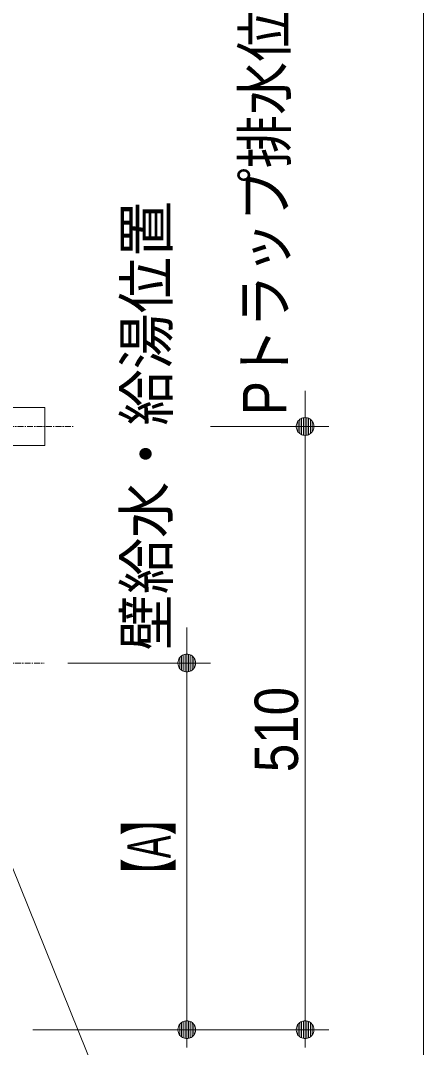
# Model space of a CAD drawing. Units: millimetres, scale not verified. Extents: x -6062 to 6062, y -3045 to 3045.
# Drawn here: x -708 to -368, y -2085 to -1217 of the extents above; entities that cross this region are included whole.
import ezdxf
from ezdxf.enums import TextEntityAlignment as Align

# ---------------------------------------------------------------- set-up
doc = ezdxf.new("R2010")
doc.units = ezdxf.units.MM
doc.header["$LTSCALE"] = 20
doc.linetypes.add('CHAIN1', pattern=[8, 5, -1, 1, -1])
for name, color, linetype, lineweight in [('0-0_1図面枠', 7, 'Continuous', 9), ('0-1_4給排水', 7, 'Continuous', 9), ('0-3_2寸法-1', 7, 'Continuous', 9), ('0-4_0', 7, 'Continuous', 9), ('0-5_2寸法-2', 7, 'Continuous', 9), ('0-6_2寸法-3', 7, 'Continuous', 9)]:
    doc.layers.add(name, color=color, linetype=linetype, lineweight=lineweight)
doc.styles.add('ＭＳ Ｐゴシック', font='')
doc.styles.get('ＭＳ Ｐゴシック').set_extended_font_data('MS PGothic')

# ---------------------------------------------------------------- blocks, each defined once
blk = doc.blocks.new('グループ-4')
at = {"layer": '0-0_1図面枠'}
blk.add_line((28400, 41000), (28400, -48600), dxfattribs=at)
blk = doc.blocks.new('_Dot')
at = {"layer": '0-4_0'}
for p, q in [((-10, 0), (-20, 0)), ((9.78, 2), (-9.78, 2)), ((7.99, 6), (-7.99, 6)), ((9.16, -3.98), (-9.16, -3.98)), ((6, -7.98), (-6, -7.98))]:
    blk.add_line(p, q, dxfattribs=at)
for points in [[(10, 0), (9.92, 1.25), (9.69, 2.49), (9.3, 3.68), (8.76, 4.82), (8.09, 5.88), (7.29, 6.85), (6.37, 7.71), (5.36, 8.44), (4.26, 9.05), (3.09, 9.51), (1.87, 9.82), (0.63, 9.98), (-0.63, 9.98), (-1.87, 9.82), (-3.09, 9.51), (-4.26, 9.05), (-5.36, 8.44), (-6.37, 7.71), (-7.29, 6.85), (-8.09, 5.88), (-8.76, 4.82), (-9.3, 3.68), (-9.69, 2.49), (-9.92, 1.25), (-10, 0), (0, 0)], [(-10, 0), (-9.92, -1.25), (-9.69, -2.49), (-9.3, -3.68), (-8.76, -4.82), (-8.09, -5.88), (-7.29, -6.85), (-6.37, -7.71), (-5.36, -8.44), (-4.26, -9.05), (-3.09, -9.51), (-1.87, -9.82), (-0.63, -9.98), (0.63, -9.98), (1.87, -9.82), (3.09, -9.51), (4.26, -9.05), (5.36, -8.44), (6.37, -7.71), (7.29, -6.85), (8.09, -5.88), (8.76, -4.82), (9.3, -3.68), (9.69, -2.49), (9.92, -1.25), (10, 0), (0, 0)]]:
    blk.add_lwpolyline(points, close=True, dxfattribs=at)
blk = doc.blocks.new('止水栓_側面')
at = {"layer": '0-1_4給排水', "linetype": 'CHAIN1'}
blk.add_line((-3010, 0), (1000, 0), dxfattribs=at)
at = {"layer": '0-1_4給排水'}
blk.add_lwpolyline([(-900, 1200), (-900, 600), (-1200, 600), (-1200, 1200)], dxfattribs=at)
for points in [[(-1950, 660), (-1850, 660), (-1850, 300), (-1950, 300)], [(-1330, 600), (-770, 600), (-770, 360), (-1330, 360)], [(-200, 600), (0, 600), (0, -600), (-200, -600)], [(-1250, 360), (-850, 360), (-850, 298), (-1250, 298)], [(-1450, -300), (-2010, -300), (-2010, 300), (-1450, 300)], [(-1450, 240), (-1430, 240), (-1430, -240), (-1450, -240)], [(-1430, 298), (-200, 298), (-200, -298), (-1430, -298)]]:
    blk.add_lwpolyline(points, close=True, dxfattribs=at)
blk = doc.blocks.new('グループ-59')
at = {"layer": '0-1_4給排水', "linetype": 'CHAIN1'}
for p, q in [((20200, -28600), (20200, -21200)), ((20038.2, -32298.6), (20101.8, -31774.6))]:
    blk.add_line(p, q, dxfattribs=at)
at = {"layer": '0-1_4給排水'}
for p, q in [((20500, -21946.8), (20500, -22200)), ((19900, -22120), (19900, -22200)), ((20550, -24320), (19850, -24320))]:
    blk.add_line(p, q, dxfattribs=at)
for points in [[(18700, -21660), (18700, -21860), (19850, -21860), (19850, -22120), (20200, -22120), (20549.9, -21918), (20550, -21600), (19850, -21600), (19850, -21660)], [(19850, -27520), (20550, -27520), (20550, -22200), (19850, -22200), (19850, -22685.7), (17473.9, -22685.7), (17414.8, -22688.6), (17356.2, -22697.4), (17298.8, -22711.8), (17243.1, -22731.9), (17180.7, -22762.2), (17122.2, -22799.6), (17066.8, -22845), (17016, -22898), (17014.3, -22900), (16546.8, -23457.2), (16853.2, -23714.3), (17320.7, -23157.2), (17337.1, -23139.8), (17355.5, -23124.6), (17375.5, -23111.6), (17397, -23101.1), (17415.5, -23094.4), (17434.7, -23089.6), (17454.2, -23086.7), (17473.9, -23085.7), (19850, -23085.7)], [(20680, -27600), (19720, -27600), (19720, -27520), (20680, -27520)]]:
    blk.add_lwpolyline(points, close=True, dxfattribs=at)
for points in [[(19850, -21860), (19850.1, -21859.5), (19850.5, -21858.1), (19851.2, -21855.8), (19852, -21852.6), (19853.1, -21848.5), (19854.3, -21843.6), (19855.7, -21837.9), (19857.1, -21831.4), (19858.5, -21824.2), (19859.9, -21816.4), (19861.2, -21808), (19862.3, -21799.1), (19863.3, -21789.7), (19864, -21780), (19864.4, -21770.1), (19864.6, -21760), (19864.5, -21750.3), (19864, -21740.7), (19863.4, -21731.3), (19862.5, -21722.2), (19861.4, -21713.4), (19860.1, -21705.1), (19858.8, -21697.2), (19857.3, -21689.9), (19855.9, -21683.3), (19854.6, -21677.4), (19853.3, -21672.2), (19852.2, -21667.9), (19851.3, -21664.5), (19850.6, -21662), (19850.1, -21660.5), (19850, -21660)], [(19850, -23085.7), (19850.6, -23084.7), (19852.2, -23081.8), (19854.9, -23076.9), (19858.6, -23070.3), (19863, -23061.9), (19868.1, -23051.9), (19873.7, -23040.5), (19879.6, -23027.6), (19885.7, -23013.5), (19891.6, -22998.1), (19897.2, -22981.6), (19902.3, -22964.1), (19906.6, -22945.6), (19909.9, -22926.4), (19912, -22906.6), (19912.8, -22886.6), (19912.1, -22866.6), (19910.2, -22846.8), (19907, -22827.6), (19902.8, -22809.2), (19897.8, -22791.7), (19892.2, -22775.2), (19886.3, -22759.7), (19880.3, -22745.4), (19874.4, -22732.4), (19868.8, -22720.7), (19863.5, -22710.5), (19859, -22701.8), (19855.2, -22694.9), (19852.3, -22689.9), (19850.6, -22686.8), (19850, -22685.7)]]:
    blk.add_lwpolyline(points, dxfattribs=at)
at = {"layer": '0-1_4給排水', "linetype": 'CHAIN1'}
for points in [[(20200, -30150.6), (20200, -29972.8), (20200, -29473.2), (20200, -27600)], [(19940, -34600), (19940, -34100.5), (19940, -33922.7)]]:
    blk.add_lwpolyline(points, dxfattribs=at)
for centre, start, end in [((6721.4, -30150.6), 353.07954, 0), ((33418.6, -33922.7), 173.07954, 180)]:
    blk.add_arc(centre, 13478.6, start, end, dxfattribs=at)
at = {"layer": '0-1_4給排水'}
blk.add_blockref('止水栓_側面', (20990, -35200), dxfattribs=at)
blk = doc.blocks.new('グループ-64')
at = {"layer": '0-1_4給排水', "linetype": 'CHAIN1'}
blk.add_line((18500, -31200), (22500, -31200), dxfattribs=at)
at = {"layer": '0-1_4給排水'}
blk.add_lwpolyline([(19000, -30880), (22000, -30880), (22000, -31520), (19000, -31520)], dxfattribs=at)

msp = doc.modelspace()

# ---------------------------------------------------------------- linework, layer by layer
at = {"layer": '0-3_2寸法-1'}
for p, q in [((-547.5, -1560), (-447.5, -1560)), ((-467.5, -1575.01), (-467.5, -2054.99)), ((-668, -1760), (-547.5, -1760)), ((-567.5, -1775.01), (-567.5, -2054.99)), ((-697.5, -2070), (-547.5, -2070)), ((-547.5, -2070), (-447.5, -2070))]:
    msp.add_line(p, q, dxfattribs=at)
at = {"layer": '0-5_2寸法-2'}
for p, q in [((-467.5, -1544.99), (-467.5, -1529.99)), ((-547.5, -1560), (-447.5, -1560)), ((-467.5, -1560), (-467.5, -2070)), ((-567.5, -1744.99), (-567.5, -1729.99)), ((-668, -1760), (-547.5, -1760)), ((-567.5, -1760), (-567.5, -2070)), ((-697.5, -2070), (-547.5, -2070)), ((-547.5, -2070), (-447.5, -2070))]:
    msp.add_line(p, q, dxfattribs=at)
at = {"layer": '0-6_2寸法-3'}
msp.add_lwpolyline([(-947.72, -2420), (-518.53, -2420), (-778.75, -1774.9)], dxfattribs=at)

# ---------------------------------------------------------------- block references
at = {"layer": '0-0_1図面枠', "xscale": 0.05, "yscale": 0.05}
msp.add_blockref('グループ-4', (-1787.5, 0), dxfattribs=at)
at = {"layer": '0-1_4給排水', "xscale": 0.05, "yscale": 0.05}
for name in ['グループ-59', 'グループ-64']:
    msp.add_blockref(name, (-1787.5, 0), dxfattribs=at)
at = {"layer": '0-3_2寸法-1', "xscale": 0.7503418, "yscale": 0.7503418}
for p, rotation in [((-467.5, -1560), 90), ((-567.5, -1760), 90), ((-567.5, -2070), 270), ((-467.5, -2070), 270)]:
    msp.add_blockref('_Dot', p, dxfattribs=dict(at, rotation=rotation))
at = {"layer": '0-5_2寸法-2', "xscale": 0.7503418, "yscale": 0.7503418}
for p, rotation in [((-467.5, -1560), 270), ((-567.5, -1760), 270), ((-567.5, -2070), 90), ((-467.5, -2070), 90)]:
    msp.add_blockref('_Dot', p, dxfattribs=dict(at, rotation=rotation))

# ---------------------------------------------------------------- texts
at = {"layer": '0-3_2寸法-1', "style": 'ＭＳ Ｐゴシック'}
for s, height, width, p in [('510', 36.66, 0.9, (-462.54, -1852.28)), ('【A】', 36.69, 0.6, (-570.13, -1955.05))]:
    msp.add_text(s, height=height, rotation=90, dxfattribs=dict(at, width=width)).set_placement(p, align=Align.BOTTOM_LEFT)
at = {"layer": '0-5_2寸法-2', "style": 'ＭＳ Ｐゴシック'}
for s, width, p in [('Pトラップ排水位置', 0.9, (-472.48, -1550.42)), ('壁給水・給湯位置', 0.95, (-572.38, -1749.36))]:
    msp.add_text(s, height=36.66, rotation=90, dxfattribs=dict(at, width=width)).set_placement(p, align=Align.BOTTOM_LEFT)

doc.saveas('drawing.dxf')
